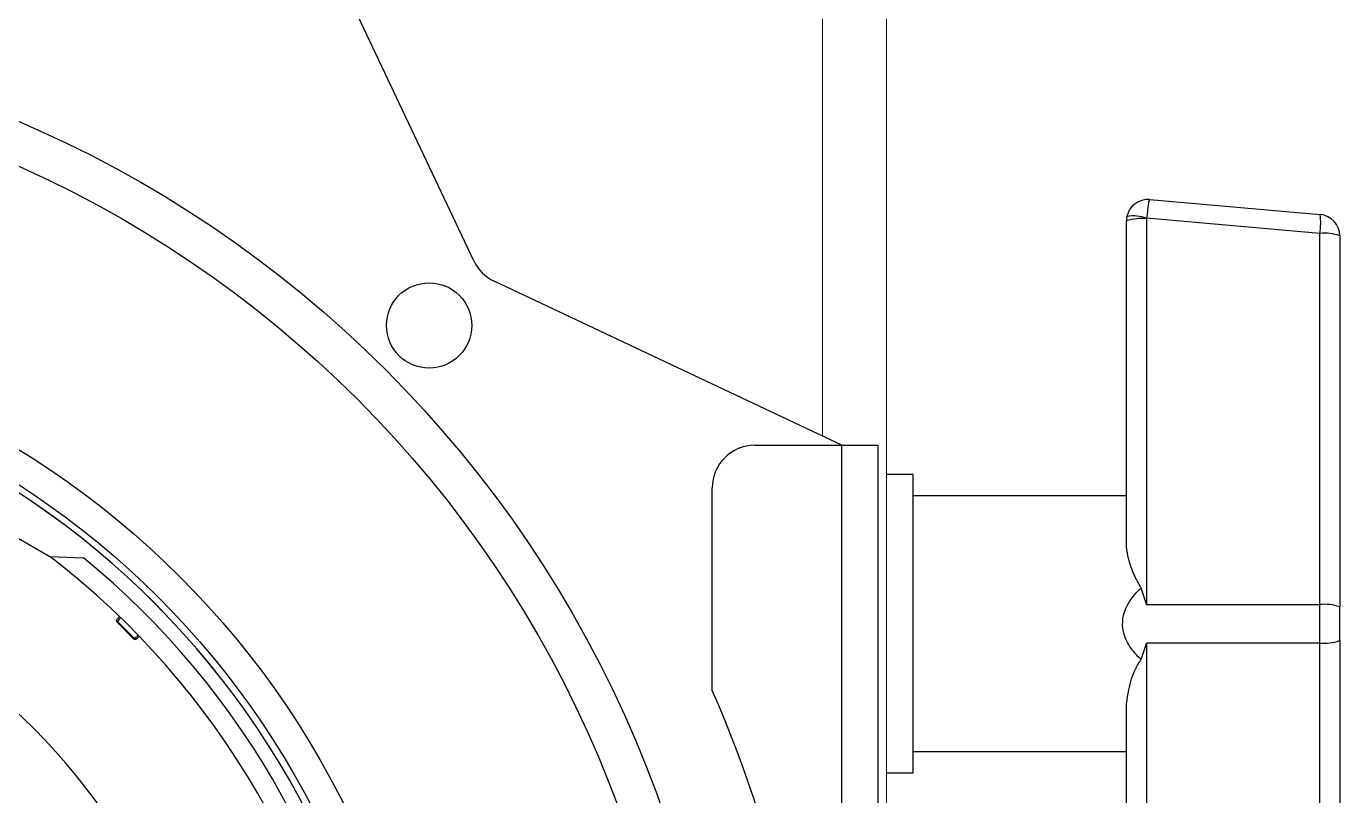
# Model space of a CAD drawing. Extents: x 16.7 to 113.1, y 4.5 to 84.5.
# Drawn here: x 55.326 to 59.176, y 37.078 to 39.335 of the extents above; entities that cross this region are included whole.
import ezdxf

# ---------------------------------------------------------------- set-up
doc = ezdxf.new("R2010")
doc.units = 0
doc.header["$MEASUREMENT"] = 0
doc.linetypes.add('SLD-SOLID', pattern=[0])
doc.layers.add('OBJECT', color=7, linetype='CONTINUOUS')

msp = doc.modelspace()

# ---------------------------------------------------------------- linework, layer by layer
at = {"layer": 'OBJECT', "linetype": 'SLD-SOLID', "lineweight": 15}
for p, q in [((57.6597, 38.1333), (57.6597, 44.0865)), ((57.8477, 36.5315), (57.8477, 44.0865))]:
    msp.add_line(p, q, dxfattribs=at)
at = {"layer": 'OBJECT'}
for p, q in [((56.6374, 38.6471), (56.1752, 39.6269)), ((58.6187, 38.8268), (59.1187, 38.783)), ((58.6096, 38.7707), (58.6096, 37.6392)), ((59.1176, 38.7278), (58.6097, 38.7723)), ((58.5507, 37.8191), (58.5507, 38.7645)), ((59.1176, 37.6392), (59.1176, 38.7278)), ((59.1757, 38.7208), (59.1757, 37.6321)), ((57.7166, 38.1065), (56.6971, 38.5873)), ((54.8643, 38.0862), (55.3952, 37.7797)), ((57.4616, 38.1065), (57.7166, 38.1065)), ((57.7166, 33.7065), (57.7166, 38.1065)), ((57.7166, 38.1065), (57.8215, 38.1065)), ((57.8215, 38.1065), (57.8215, 33.7065)), ((57.9257, 38.0202), (57.8477, 38.0202)), ((57.9257, 37.5524), (57.9257, 38.0202)), ((57.3366, 37.3869), (57.3366, 37.9815)), ((58.5507, 37.9577), (57.9257, 37.9577)), ((55.3952, 37.7797), (55.4938, 37.7763)), ((58.6096, 37.6392), (59.1176, 37.6392)), ((59.1757, 37.5333), (59.1757, 37.6321)), ((55.591, 37.5949), (55.5989, 37.6043)), ((55.6414, 37.5381), (55.5913, 37.5882)), ((55.6024, 37.601), (55.5931, 37.5899)), ((55.5931, 37.5899), (55.6432, 37.5398)), ((55.6432, 37.5398), (55.6542, 37.5491)), ((55.6576, 37.5457), (55.6482, 37.5378)), ((57.9257, 37.1452), (57.9257, 37.5524)), ((59.1176, 37.5263), (58.6096, 37.5263)), ((58.6096, 37.5263), (58.6096, 36.4466)), ((59.1176, 36.4376), (59.1176, 37.5263)), ((59.1757, 37.5333), (59.1757, 36.4447)), ((58.5507, 36.4538), (58.5507, 37.3464)), ((57.9257, 37.2077), (58.5507, 37.2077)), ((57.8477, 37.1452), (57.9257, 37.1452))]:
    msp.add_line(p, q, dxfattribs=at)
at = {"layer": 'OBJECT', "flags": 128}
for points in [[(55.5931, 37.5899), (55.5924, 37.5906), (55.5918, 37.5913), (55.5913, 37.592), (55.591, 37.5927), (55.5908, 37.5934), (55.5907, 37.594), (55.5908, 37.5945), (55.591, 37.5949)], [(55.5913, 37.5882), (55.5914, 37.5882), (55.5914, 37.5883), (55.5916, 37.5884), (55.5918, 37.5886), (55.5921, 37.5889), (55.5924, 37.5892), (55.5927, 37.5896), (55.5931, 37.5899)], [(55.6414, 37.5381), (55.6414, 37.5381), (55.6415, 37.5382), (55.6417, 37.5383), (55.6419, 37.5386), (55.6421, 37.5388), (55.6425, 37.5391), (55.6428, 37.5395), (55.6432, 37.5398)], [(55.6482, 37.5378), (55.6477, 37.5376), (55.6472, 37.5375), (55.6466, 37.5375), (55.646, 37.5377), (55.6453, 37.5381), (55.6445, 37.5386), (55.6438, 37.5392), (55.6432, 37.5398)]]:
    msp.add_lwpolyline(points, dxfattribs=at)
at = {"layer": 'OBJECT'}
for centre, radius in [((53.9566, 35.9065), 3.425), ((53.9597, 35.9065), 3.3032), ((56.5067, 38.4577), 0.125), ((53.9597, 35.9065), 2.5673), ((53.9597, 35.9065), 2.48)]:
    msp.add_circle(centre, radius, dxfattribs=at)
for centre, radius, start, end in [((58.6132, 38.7645), 0.0625, 85, 168.19), ((58.6132, 38.7645), 0.0625, 168.19, 180), ((58.5943, 38.6333), 0.1382, 83.669, 108.383), ((58.5705, 38.6561), 0.1227, 71.3497, 98.6502), ((58.6171, 38.7707), 0.0075, 168.19, 180), ((58.8975, 38.7598), 0.2224, 351.741, 6.0016), ((59.1132, 38.7208), 0.0625, 0, 85), ((59.1312, 38.5972), 0.1313, 70.1943, 95.9626), ((56.7505, 38.7004), 0.125, 205.2532, 244.7468), ((53.9597, 35.9065), 2.46, 270.4658, 89.5342), ((53.9597, 35.9065), 2.4599, 270.4658, 89.5342), ((57.4616, 37.9815), 0.125, 90, 180), ((53.9597, 35.9065), 1.95, 273.6753, 266.3247), ((53.9597, 35.9065), 2.36, 7.4623, 52.5373), ((53.9597, 35.9065), 2.4186, 7.3296, 50.6339), ((59.1312, 37.5086), 0.1313, 70.1943, 95.9622), ((55.5949, 37.5917), 0.005, 140, 225), ((55.645, 37.5416), 0.005, 225, 310), ((59.1312, 37.6569), 0.1313, 264.037, 289.8058), ((53.9566, 35.9065), 3.69, 336.3466, 23.6534)]:
    msp.add_arc(centre, radius, start, end, dxfattribs=at)
for centre, major_axis, ratio, start_param, end_param in [((58.6132, 38.7645), (0.0054, 0.0623), 0.067136, 0, 1.451939), ((59.1132, 37.5827), (0, 0.5), 0.008776, 4.59922, 4.825558)]:
    msp.add_ellipse(centre, major_axis=major_axis, ratio=ratio, start_param=start_param, end_param=end_param, dxfattribs=at)
for points, knots in [([(58.5934, 37.6875), (58.5857, 37.7018), (58.5637, 37.7425), (58.5516, 37.7884), (58.5508, 37.8159), (58.5507, 37.8191)], [0, 0, 0, 0, 0.324577, 0.922742, 1, 1, 1, 1]), ([(58.5934, 37.478), (58.5827, 37.4889), (58.5662, 37.5057), (58.548, 37.537), (58.5379, 37.5693), (58.5399, 37.6038), (58.5547, 37.6451), (58.5755, 37.6708), (58.5925, 37.6867), (58.5934, 37.6875)], [0, 0, 0, 0, 0.190457, 0.293194, 0.446602, 0.600717, 0.707922, 0.98553, 1, 1, 1, 1]), ([(58.6096, 37.6392), (58.6095, 37.6395), (58.6041, 37.6557), (58.5987, 37.6717), (58.5934, 37.6875)], [0, 0, 0, 0, 0.017275, 1, 1, 1, 1]), ([(58.5934, 37.478), (58.5987, 37.4938), (58.6041, 37.5098), (58.6095, 37.526), (58.6096, 37.5263)], [0, 0, 0, 0, 0.98272, 1, 1, 1, 1]), ([(58.5507, 37.3464), (58.5533, 37.3655), (58.5586, 37.4046), (58.576, 37.452), (58.5914, 37.475), (58.5934, 37.478)], [0, 0, 0, 0, 0.454626, 0.927986, 1, 1, 1, 1])]:
    msp.add_open_spline(points, degree=3, knots=knots, dxfattribs=at)

doc.saveas('drawing.dxf')
